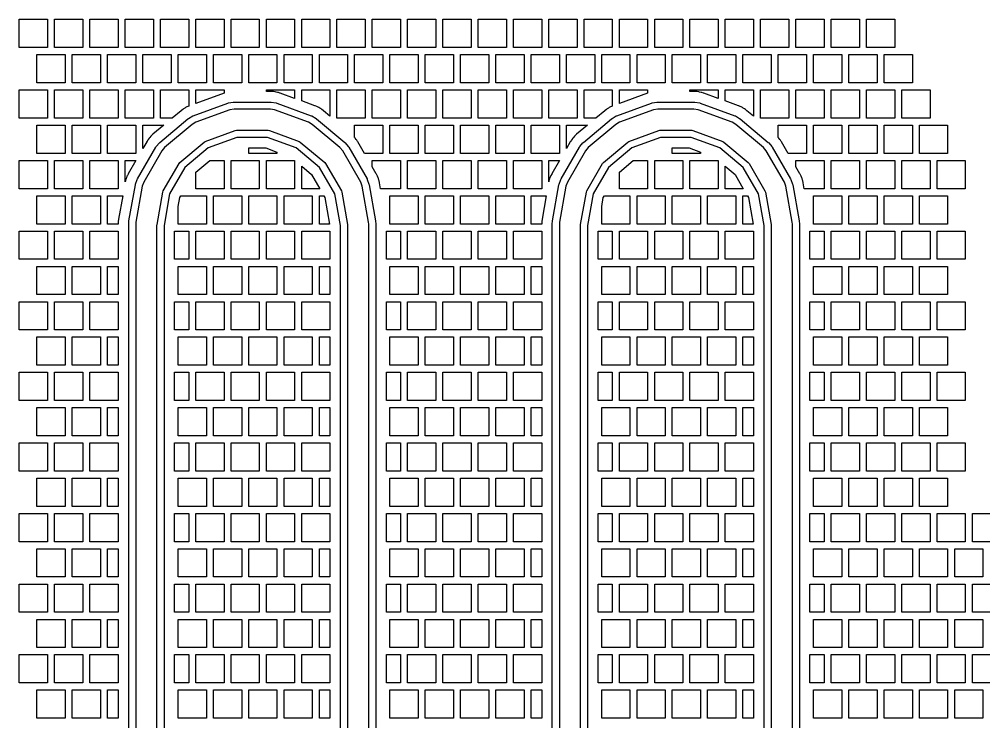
# Model space of a CAD drawing. Header units: metres. Extents: x -10 to 2022, y -10 to 2010.
# Drawn here: x -10 to 673, y 1512 to 2010 of the extents above; entities that cross this region are included whole.
import ezdxf

# ---------------------------------------------------------------- set-up
doc = ezdxf.new("R2010")
doc.units = ezdxf.units.M

msp = doc.modelspace()

# ---------------------------------------------------------------- linework, layer by layer
for points in [[(-10, 1990), (-10, 2010), (10, 2010), (10, 1990), (-10, 1990), (-10, 1990)], [(15, 1990), (15, 2010), (35, 2010), (35, 1990), (15, 1990), (15, 1990)], [(40, 1990), (40, 2010), (60, 2010), (60, 1990), (40, 1990), (40, 1990)], [(65, 1990), (65, 2010), (85, 2010), (85, 1990), (65, 1990), (65, 1990)], [(90, 1990), (90, 2010), (110, 2010), (110, 1990), (90, 1990), (90, 1990)], [(115, 1990), (115, 2010), (135, 2010), (135, 1990), (115, 1990), (115, 1990)], [(140, 1990), (140, 2010), (160, 2010), (160, 1990), (140, 1990), (140, 1990)], [(165, 1990), (165, 2010), (185, 2010), (185, 1990), (165, 1990), (165, 1990)], [(190, 1990), (190, 2010), (210, 2010), (210, 1990), (190, 1990), (190, 1990)], [(215, 1990), (215, 2010), (235, 2010), (235, 1990), (215, 1990), (215, 1990)], [(240, 1990), (240, 2010), (260, 2010), (260, 1990), (240, 1990), (240, 1990)], [(265, 1990), (265, 2010), (285, 2010), (285, 1990), (265, 1990), (265, 1990)], [(290, 1990), (290, 2010), (310, 2010), (310, 1990), (290, 1990), (290, 1990)], [(315, 1990), (315, 2010), (335, 2010), (335, 1990), (315, 1990), (315, 1990)], [(340, 1990), (340, 2010), (360, 2010), (360, 1990), (340, 1990), (340, 1990)], [(365, 1990), (365, 2010), (385, 2010), (385, 1990), (365, 1990), (365, 1990)], [(390, 1990), (390, 2010), (410, 2010), (410, 1990), (390, 1990), (390, 1990)], [(415, 1990), (415, 2010), (435, 2010), (435, 1990), (415, 1990), (415, 1990)], [(440, 1990), (440, 2010), (460, 2010), (460, 1990), (440, 1990), (440, 1990)], [(465, 1990), (465, 2010), (485, 2010), (485, 1990), (465, 1990), (465, 1990)], [(490, 1990), (490, 2010), (510, 2010), (510, 1990), (490, 1990), (490, 1990)], [(515, 1990), (515, 2010), (535, 2010), (535, 1990), (515, 1990), (515, 1990)], [(540, 1990), (540, 2010), (560, 2010), (560, 1990), (540, 1990), (540, 1990)], [(565, 1990), (565, 2010), (585, 2010), (585, 1990), (565, 1990), (565, 1990)], [(590, 1990), (590, 2010), (610, 2010), (610, 1990), (590, 1990), (590, 1990)], [(2.5, 1965), (2.5, 1985), (22.5, 1985), (22.5, 1965), (2.5, 1965), (2.5, 1965)], [(27.5, 1965), (27.5, 1985), (47.5, 1985), (47.5, 1965), (27.5, 1965), (27.5, 1965)], [(52.5, 1965), (52.5, 1985), (72.5, 1985), (72.5, 1965), (52.5, 1965), (52.5, 1965)], [(77.5, 1965), (77.5, 1985), (97.5, 1985), (97.5, 1965), (77.5, 1965), (77.5, 1965)], [(102.5, 1965), (102.5, 1985), (122.5, 1985), (122.5, 1965), (102.5, 1965), (102.5, 1965)], [(127.5, 1965), (127.5, 1985), (147.5, 1985), (147.5, 1965), (127.5, 1965), (127.5, 1965)], [(152.5, 1965), (152.5, 1985), (172.5, 1985), (172.5, 1965), (152.5, 1965), (152.5, 1965)], [(177.5, 1965), (177.5, 1985), (197.5, 1985), (197.5, 1965), (177.5, 1965), (177.5, 1965)], [(202.5, 1965), (202.5, 1985), (222.5, 1985), (222.5, 1965), (202.5, 1965), (202.5, 1965)], [(227.5, 1965), (227.5, 1985), (247.5, 1985), (247.5, 1965), (227.5, 1965), (227.5, 1965)], [(252.5, 1965), (252.5, 1985), (272.5, 1985), (272.5, 1965), (252.5, 1965), (252.5, 1965)], [(277.5, 1965), (277.5, 1985), (297.5, 1985), (297.5, 1965), (277.5, 1965), (277.5, 1965)], [(302.5, 1965), (302.5, 1985), (322.5, 1985), (322.5, 1965), (302.5, 1965), (302.5, 1965)], [(327.5, 1965), (327.5, 1985), (347.5, 1985), (347.5, 1965), (327.5, 1965), (327.5, 1965)], [(352.5, 1965), (352.5, 1985), (372.5, 1985), (372.5, 1965), (352.5, 1965), (352.5, 1965)], [(377.5, 1965), (377.5, 1985), (397.5, 1985), (397.5, 1965), (377.5, 1965), (377.5, 1965)], [(402.5, 1965), (402.5, 1985), (422.5, 1985), (422.5, 1965), (402.5, 1965), (402.5, 1965)], [(427.5, 1965), (427.5, 1985), (447.5, 1985), (447.5, 1965), (427.5, 1965), (427.5, 1965)], [(452.5, 1965), (452.5, 1985), (472.5, 1985), (472.5, 1965), (452.5, 1965), (452.5, 1965)], [(477.5, 1965), (477.5, 1985), (497.5, 1985), (497.5, 1965), (477.5, 1965), (477.5, 1965)], [(502.5, 1965), (502.5, 1985), (522.5, 1985), (522.5, 1965), (502.5, 1965), (502.5, 1965)], [(527.5, 1965), (527.5, 1985), (547.5, 1985), (547.5, 1965), (527.5, 1965), (527.5, 1965)], [(552.5, 1965), (552.5, 1985), (572.5, 1985), (572.5, 1965), (552.5, 1965), (552.5, 1965)], [(577.5, 1965), (577.5, 1985), (597.5, 1985), (597.5, 1965), (577.5, 1965), (577.5, 1965)], [(602.5, 1965), (602.5, 1985), (622.5, 1985), (622.5, 1965), (602.5, 1965), (602.5, 1965)], [(-10, 1940), (-10, 1960), (10, 1960), (10, 1940), (-10, 1940), (-10, 1940)], [(15, 1940), (15, 1960), (35, 1960), (35, 1940), (15, 1940), (15, 1940)], [(40, 1940), (40, 1960), (60, 1960), (60, 1940), (40, 1940), (40, 1940)], [(65, 1940), (65, 1960), (85, 1960), (85, 1940), (65, 1940), (65, 1940)], [(90, 1940), (90, 1960), (110, 1960), (110, 1948.48), (109.35, 1948.21), (108.75, 1947.93), (107.79, 1947.43), (107.22, 1947.1), (106.3, 1946.52), (105.76, 1946.14), (104.9, 1945.48), (104.64, 1945.27), (98.36, 1940), (90, 1940), (90, 1940)], [(115, 1950.33), (115, 1960), (135, 1960), (135, 1957.6), (115, 1950.33), (115, 1950.33)], [(165, 1958.86), (165, 1960), (185, 1960), (185, 1953.97), (174.86, 1957.65), (174.55, 1957.76), (173.51, 1958.09), (172.88, 1958.26), (171.82, 1958.49), (171.17, 1958.61), (170.09, 1958.75), (169.44, 1958.81), (168.35, 1958.85), (168.02, 1958.86), (165, 1958.86), (165, 1958.86)], [(190, 1952.15), (190, 1960), (210, 1960), (210, 1941.38), (205.36, 1945.27), (205.1, 1945.48), (204.24, 1946.14), (203.7, 1946.52), (202.78, 1947.1), (202.21, 1947.43), (201.25, 1947.93), (200.65, 1948.21), (199.65, 1948.63), (199.34, 1948.75), (190, 1952.15), (190, 1952.15)], [(215, 1940), (215, 1960), (235, 1960), (235, 1940), (215, 1940), (215, 1940)], [(240, 1940), (240, 1960), (260, 1960), (260, 1940), (240, 1940), (240, 1940)], [(265, 1940), (265, 1960), (285, 1960), (285, 1940), (265, 1940), (265, 1940)], [(290, 1940), (290, 1960), (310, 1960), (310, 1940), (290, 1940), (290, 1940)], [(315, 1940), (315, 1960), (335, 1960), (335, 1940), (315, 1940), (315, 1940)], [(340, 1940), (340, 1960), (360, 1960), (360, 1940), (340, 1940), (340, 1940)], [(365, 1940), (365, 1960), (385, 1960), (385, 1940), (365, 1940), (365, 1940)], [(390, 1940), (390, 1960), (410, 1960), (410, 1948.48), (409.35, 1948.21), (408.75, 1947.93), (407.79, 1947.43), (407.22, 1947.1), (406.3, 1946.52), (405.76, 1946.14), (404.9, 1945.48), (404.64, 1945.27), (398.36, 1940), (390, 1940), (390, 1940)], [(415, 1950.33), (415, 1960), (435, 1960), (435, 1957.6), (415, 1950.33), (415, 1950.33)], [(465, 1958.86), (465, 1960), (485, 1960), (485, 1953.97), (474.86, 1957.65), (474.55, 1957.76), (473.51, 1958.09), (472.88, 1958.26), (471.82, 1958.49), (471.17, 1958.61), (470.09, 1958.75), (469.44, 1958.81), (468.35, 1958.85), (468.02, 1958.86), (465, 1958.86), (465, 1958.86)], [(490, 1952.15), (490, 1960), (510, 1960), (510, 1941.38), (505.36, 1945.27), (505.1, 1945.48), (504.24, 1946.14), (503.7, 1946.52), (502.78, 1947.1), (502.21, 1947.43), (501.25, 1947.93), (500.65, 1948.21), (499.65, 1948.63), (499.34, 1948.75), (490, 1952.15), (490, 1952.15)], [(515, 1940), (515, 1960), (535, 1960), (535, 1940), (515, 1940), (515, 1940)], [(540, 1940), (540, 1960), (560, 1960), (560, 1940), (540, 1940), (540, 1940)], [(565, 1940), (565, 1960), (585, 1960), (585, 1940), (565, 1940), (565, 1940)], [(590, 1940), (590, 1960), (610, 1960), (610, 1940), (590, 1940), (590, 1940)], [(615, 1940), (615, 1960), (635, 1960), (635, 1940), (615, 1940), (615, 1940)], [(67.5, 530), (67.5, 1865), (67.51, 1865.22), (67.66, 1866.95), (67.69, 1867.17), (72.21, 1892.82), (72.33, 1893.24), (73.51, 1896.51), (73.7, 1896.9), (86.72, 1919.46), (86.97, 1919.82), (89.2, 1922.48), (89.51, 1922.78), (109.47, 1939.53), (109.82, 1939.78), (112.83, 1941.51), (113.22, 1941.7), (137.7, 1950.61), (138.12, 1950.72), (141.54, 1951.32), (141.98, 1951.36), (168.02, 1951.36), (168.46, 1951.32), (171.88, 1950.72), (172.3, 1950.61), (196.78, 1941.7), (197.17, 1941.51), (200.18, 1939.78), (200.53, 1939.53), (220.49, 1922.78), (220.8, 1922.48), (223.03, 1919.82), (223.28, 1919.46), (236.3, 1896.9), (236.49, 1896.51), (237.67, 1893.24), (237.79, 1892.82), (242.31, 1867.17), (242.34, 1866.95), (242.49, 1865.22), (242.5, 1865), (242.5, 606.09)], [(367.5, 606.09), (367.5, 1865), (367.51, 1865.22), (367.66, 1866.95), (367.69, 1867.17), (372.21, 1892.82), (372.33, 1893.24), (373.51, 1896.51), (373.7, 1896.9), (386.72, 1919.46), (386.97, 1919.82), (389.2, 1922.48), (389.51, 1922.78), (409.47, 1939.53), (409.82, 1939.78), (412.83, 1941.51), (413.22, 1941.7), (437.7, 1950.61), (438.12, 1950.72), (441.54, 1951.32), (441.98, 1951.36), (468.02, 1951.36), (468.46, 1951.32), (471.88, 1950.72), (472.3, 1950.61), (496.78, 1941.7), (497.17, 1941.51), (500.18, 1939.78), (500.53, 1939.53), (520.49, 1922.78), (520.8, 1922.48), (523.03, 1919.82), (523.28, 1919.46), (536.3, 1896.9), (536.49, 1896.51), (537.67, 1893.24), (537.79, 1892.82), (542.31, 1867.17), (542.34, 1866.95), (542.49, 1865.22), (542.5, 1865), (542.5, 606.09)], [(237.5, 605.87), (237.5, 1864.89), (237.37, 1866.41), (232.9, 1891.74), (231.86, 1894.59), (219.06, 1916.77), (217.11, 1919.09), (197.49, 1935.56), (194.86, 1937.07), (170.79, 1945.83), (167.8, 1946.36), (142.2, 1946.36), (139.21, 1945.83), (115.14, 1937.07), (112.51, 1935.56), (92.89, 1919.09), (90.94, 1916.77), (78.14, 1894.59), (77.1, 1891.74), (72.63, 1866.41), (72.5, 1864.89), (72.5, 530.02)], [(537.5, 605.87), (537.5, 1864.89), (537.37, 1866.41), (532.9, 1891.74), (531.86, 1894.59), (519.06, 1916.77), (517.11, 1919.09), (497.49, 1935.56), (494.86, 1937.07), (470.79, 1945.83), (467.8, 1946.36), (442.2, 1946.36), (439.21, 1945.83), (415.14, 1937.07), (412.51, 1935.56), (392.89, 1919.09), (390.94, 1916.77), (378.14, 1894.59), (377.1, 1891.74), (372.63, 1866.41), (372.5, 1864.89), (372.5, 605.87)], [(2.5, 1915), (2.5, 1935), (22.5, 1935), (22.5, 1915), (2.5, 1915), (2.5, 1915)], [(27.5, 1915), (27.5, 1935), (47.5, 1935), (47.5, 1915), (27.5, 1915), (27.5, 1915)], [(52.5, 1915), (52.5, 1935), (72.5, 1935), (72.5, 1915), (52.5, 1915), (52.5, 1915)], [(77.5, 1918.49), (77.5, 1935), (92.4, 1935), (84.69, 1928.53), (84.44, 1928.31), (83.64, 1927.58), (83.18, 1927.11), (82.44, 1926.31), (82.02, 1925.81), (81.36, 1924.94), (80.98, 1924.41), (80.4, 1923.49), (80.23, 1923.21), (77.5, 1918.49), (77.5, 1918.49)], [(227.5, 1926.37), (227.5, 1935), (247.5, 1935), (247.5, 1915), (234.51, 1915), (229.77, 1923.21), (229.6, 1923.49), (229.02, 1924.41), (228.64, 1924.94), (227.98, 1925.81), (227.56, 1926.31), (227.5, 1926.37), (227.5, 1926.37)], [(252.5, 1915), (252.5, 1935), (272.5, 1935), (272.5, 1915), (252.5, 1915), (252.5, 1915)], [(277.5, 1915), (277.5, 1935), (297.5, 1935), (297.5, 1915), (277.5, 1915), (277.5, 1915)], [(302.5, 1915), (302.5, 1935), (322.5, 1935), (322.5, 1915), (302.5, 1915), (302.5, 1915)], [(327.5, 1915), (327.5, 1935), (347.5, 1935), (347.5, 1915), (327.5, 1915), (327.5, 1915)], [(352.5, 1915), (352.5, 1935), (372.5, 1935), (372.5, 1915), (352.5, 1915), (352.5, 1915)], [(377.5, 1918.49), (377.5, 1935), (392.4, 1935), (384.69, 1928.53), (384.44, 1928.31), (383.64, 1927.58), (383.18, 1927.11), (382.44, 1926.31), (382.02, 1925.81), (381.36, 1924.94), (380.98, 1924.41), (380.4, 1923.49), (380.23, 1923.21), (377.5, 1918.49), (377.5, 1918.49)], [(527.5, 1926.37), (527.5, 1935), (547.5, 1935), (547.5, 1915), (534.51, 1915), (529.77, 1923.21), (529.6, 1923.49), (529.02, 1924.41), (528.64, 1924.94), (527.98, 1925.81), (527.56, 1926.31), (527.5, 1926.37), (527.5, 1926.37)], [(552.5, 1915), (552.5, 1935), (572.5, 1935), (572.5, 1915), (552.5, 1915), (552.5, 1915)], [(577.5, 1915), (577.5, 1935), (597.5, 1935), (597.5, 1915), (577.5, 1915), (577.5, 1915)], [(602.5, 1915), (602.5, 1935), (622.5, 1935), (622.5, 1915), (602.5, 1915), (602.5, 1915)], [(627.5, 1915), (627.5, 1935), (647.5, 1935), (647.5, 1915), (627.5, 1915), (627.5, 1915)], [(87.5, 530.14), (87.5, 1864.13), (87.54, 1864.56), (91.6, 1887.61), (91.9, 1888.43), (103.16, 1907.93), (103.72, 1908.6), (120.97, 1923.07), (121.72, 1923.51), (142.88, 1931.21), (143.74, 1931.36), (166.26, 1931.36), (167.12, 1931.21), (188.28, 1923.51), (189.03, 1923.07), (206.28, 1908.6), (206.84, 1907.93), (218.1, 1888.43), (218.4, 1887.61), (222.46, 1864.56), (222.5, 1864.13), (222.5, 605.11)], [(217.5, 605), (217.5, 1863.91), (213.55, 1886.31), (202.73, 1905.05), (186.15, 1918.96), (165.82, 1926.36), (144.18, 1926.36), (123.85, 1918.96), (107.27, 1905.05), (96.45, 1886.31), (92.5, 1863.91), (92.5, 530.17)], [(387.5, 605.11), (387.5, 1864.13), (387.54, 1864.56), (391.6, 1887.61), (391.9, 1888.43), (403.16, 1907.93), (403.72, 1908.6), (420.97, 1923.07), (421.72, 1923.51), (442.88, 1931.21), (443.74, 1931.36), (466.26, 1931.36), (467.12, 1931.21), (488.28, 1923.51), (489.03, 1923.07), (506.28, 1908.6), (506.84, 1907.93), (518.1, 1888.43), (518.4, 1887.61), (522.46, 1864.56), (522.5, 1864.13), (522.5, 605.11)], [(517.5, 605), (517.5, 1863.91), (513.55, 1886.31), (502.73, 1905.05), (486.15, 1918.96), (465.82, 1926.36), (444.18, 1926.36), (423.85, 1918.96), (407.27, 1905.05), (396.45, 1886.31), (392.5, 1863.91), (392.5, 605)], [(152.5, 1915), (152.5, 1918.86), (164.5, 1918.86), (172.5, 1915.95), (172.5, 1915), (152.5, 1915), (152.5, 1915)], [(452.5, 1915), (452.5, 1918.86), (464.5, 1918.86), (472.5, 1915.95), (472.5, 1915), (452.5, 1915), (452.5, 1915)], [(-10, 1890), (-10, 1910), (10, 1910), (10, 1890), (-10, 1890), (-10, 1890)], [(15, 1890), (15, 1910), (35, 1910), (35, 1890), (15, 1890), (15, 1890)], [(40, 1890), (40, 1910), (60, 1910), (60, 1890), (40, 1890), (40, 1890)], [(65, 1894.94), (65, 1910), (72.6, 1910), (67.2, 1900.65), (67.05, 1900.36), (66.54, 1899.4), (66.27, 1898.8), (65.85, 1897.8), (65.62, 1897.18), (65.3, 1896.14), (65.13, 1895.51), (65, 1894.94), (65, 1894.94)], [(115, 1890), (115, 1901.75), (124.84, 1910), (135, 1910), (135, 1890), (115, 1890), (115, 1890)], [(140, 1890), (140, 1910), (160, 1910), (160, 1890), (140, 1890), (140, 1890)], [(165, 1890), (165, 1910), (185, 1910), (185, 1890), (165, 1890), (165, 1890)], [(190, 1890), (190, 1905.94), (196.9, 1900.15), (202.76, 1890), (190, 1890), (190, 1890)], [(240, 1905.5), (240, 1910), (260, 1910), (260, 1890), (245.9, 1890), (245.17, 1894.12), (245.11, 1894.45), (244.87, 1895.51), (244.7, 1896.14), (244.38, 1897.18), (244.15, 1897.8), (243.73, 1898.8), (243.46, 1899.4), (242.95, 1900.36), (242.8, 1900.65), (240, 1905.5), (240, 1905.5)], [(265, 1890), (265, 1910), (285, 1910), (285, 1890), (265, 1890), (265, 1890)], [(290, 1890), (290, 1910), (310, 1910), (310, 1890), (290, 1890), (290, 1890)], [(315, 1890), (315, 1910), (335, 1910), (335, 1890), (315, 1890), (315, 1890)], [(340, 1890), (340, 1910), (360, 1910), (360, 1890), (340, 1890), (340, 1890)], [(365, 1894.94), (365, 1910), (372.6, 1910), (367.2, 1900.65), (367.05, 1900.36), (366.54, 1899.4), (366.27, 1898.8), (365.85, 1897.8), (365.62, 1897.18), (365.3, 1896.14), (365.13, 1895.51), (365, 1894.94), (365, 1894.94)], [(415, 1890), (415, 1901.75), (424.84, 1910), (435, 1910), (435, 1890), (415, 1890), (415, 1890)], [(440, 1890), (440, 1910), (460, 1910), (460, 1890), (440, 1890), (440, 1890)], [(465, 1890), (465, 1910), (485, 1910), (485, 1890), (465, 1890), (465, 1890)], [(490, 1890), (490, 1905.94), (496.9, 1900.15), (502.76, 1890), (490, 1890), (490, 1890)], [(540, 1905.5), (540, 1910), (560, 1910), (560, 1890), (545.9, 1890), (545.17, 1894.12), (545.11, 1894.45), (544.87, 1895.51), (544.7, 1896.14), (544.38, 1897.18), (544.15, 1897.8), (543.73, 1898.8), (543.46, 1899.4), (542.95, 1900.36), (542.8, 1900.65), (540, 1905.5), (540, 1905.5)], [(565, 1890), (565, 1910), (585, 1910), (585, 1890), (565, 1890), (565, 1890)], [(590, 1890), (590, 1910), (610, 1910), (610, 1890), (590, 1890), (590, 1890)], [(615, 1890), (615, 1910), (635, 1910), (635, 1890), (615, 1890), (615, 1890)], [(640, 1890), (640, 1910), (660, 1910), (660, 1890), (640, 1890), (640, 1890)], [(2.5, 1865), (2.5, 1885), (22.5, 1885), (22.5, 1865), (2.5, 1865), (2.5, 1865)], [(27.5, 1865), (27.5, 1885), (47.5, 1885), (47.5, 1865), (27.5, 1865), (27.5, 1865)], [(52.5, 1865), (52.5, 1885), (63.22, 1885), (60.3, 1868.47), (60.25, 1868.15), (60.11, 1867.07), (60.05, 1866.42), (60.01, 1865.33), (60, 1865), (52.5, 1865), (52.5, 1865)], [(102.5, 1865), (102.5, 1877.43), (103.61, 1883.71), (104.35, 1885), (122.5, 1885), (122.5, 1865), (102.5, 1865), (102.5, 1865)], [(127.5, 1865), (127.5, 1885), (147.5, 1885), (147.5, 1865), (127.5, 1865), (127.5, 1865)], [(152.5, 1865), (152.5, 1885), (172.5, 1885), (172.5, 1865), (152.5, 1865), (152.5, 1865)], [(177.5, 1865), (177.5, 1885), (197.5, 1885), (197.5, 1865), (177.5, 1865), (177.5, 1865)], [(202.5, 1865), (202.5, 1885), (205.65, 1885), (206.39, 1883.71), (209.69, 1865), (202.5, 1865), (202.5, 1865)], [(252.5, 1865), (252.5, 1885), (272.5, 1885), (272.5, 1865), (252.5, 1865), (252.5, 1865)], [(277.5, 1865), (277.5, 1885), (297.5, 1885), (297.5, 1865), (277.5, 1865), (277.5, 1865)], [(302.5, 1865), (302.5, 1885), (322.5, 1885), (322.5, 1865), (302.5, 1865), (302.5, 1865)], [(327.5, 1865), (327.5, 1885), (347.5, 1885), (347.5, 1865), (327.5, 1865), (327.5, 1865)], [(352.5, 1865), (352.5, 1885), (363.22, 1885), (360.3, 1868.47), (360.25, 1868.15), (360.11, 1867.07), (360.05, 1866.42), (360.01, 1865.33), (360, 1865), (352.5, 1865), (352.5, 1865)], [(402.5, 1865), (402.5, 1877.43), (403.61, 1883.71), (404.35, 1885), (422.5, 1885), (422.5, 1865), (402.5, 1865), (402.5, 1865)], [(427.5, 1865), (427.5, 1885), (447.5, 1885), (447.5, 1865), (427.5, 1865), (427.5, 1865)], [(452.5, 1865), (452.5, 1885), (472.5, 1885), (472.5, 1865), (452.5, 1865), (452.5, 1865)], [(477.5, 1865), (477.5, 1885), (497.5, 1885), (497.5, 1865), (477.5, 1865), (477.5, 1865)], [(502.5, 1865), (502.5, 1885), (505.65, 1885), (506.39, 1883.71), (509.69, 1865), (502.5, 1865), (502.5, 1865)], [(552.5, 1865), (552.5, 1885), (572.5, 1885), (572.5, 1865), (552.5, 1865), (552.5, 1865)], [(577.5, 1865), (577.5, 1885), (597.5, 1885), (597.5, 1865), (577.5, 1865), (577.5, 1865)], [(602.5, 1865), (602.5, 1885), (622.5, 1885), (622.5, 1865), (602.5, 1865), (602.5, 1865)], [(627.5, 1865), (627.5, 1885), (647.5, 1885), (647.5, 1865), (627.5, 1865), (627.5, 1865)], [(-10, 1840), (-10, 1860), (10, 1860), (10, 1840), (-10, 1840), (-10, 1840)], [(15, 1840), (15, 1860), (35, 1860), (35, 1840), (15, 1840), (15, 1840)], [(40, 1840), (40, 1860), (60, 1860), (60, 1840), (40, 1840), (40, 1840)], [(100, 1860), (110, 1860), (110, 1840), (100, 1840), (100, 1860), (100, 1860)], [(115, 1840), (115, 1860), (135, 1860), (135, 1840), (115, 1840), (115, 1840)], [(140, 1840), (140, 1860), (160, 1860), (160, 1840), (140, 1840), (140, 1840)], [(165, 1840), (165, 1860), (185, 1860), (185, 1840), (165, 1840), (165, 1840)], [(190, 1840), (190, 1860), (210, 1860), (210, 1840), (190, 1840), (190, 1840)], [(250, 1860), (260, 1860), (260, 1840), (250, 1840), (250, 1860), (250, 1860)], [(265, 1840), (265, 1860), (285, 1860), (285, 1840), (265, 1840), (265, 1840)], [(290, 1840), (290, 1860), (310, 1860), (310, 1840), (290, 1840), (290, 1840)], [(315, 1840), (315, 1860), (335, 1860), (335, 1840), (315, 1840), (315, 1840)], [(340, 1840), (340, 1860), (360, 1860), (360, 1840), (340, 1840), (340, 1840)], [(400, 1860), (410, 1860), (410, 1840), (400, 1840), (400, 1860), (400, 1860)], [(415, 1840), (415, 1860), (435, 1860), (435, 1840), (415, 1840), (415, 1840)], [(440, 1840), (440, 1860), (460, 1860), (460, 1840), (440, 1840), (440, 1840)], [(465, 1840), (465, 1860), (485, 1860), (485, 1840), (465, 1840), (465, 1840)], [(490, 1840), (490, 1860), (510, 1860), (510, 1840), (490, 1840), (490, 1840)], [(550, 1860), (560, 1860), (560, 1840), (550, 1840), (550, 1860), (550, 1860)], [(565, 1840), (565, 1860), (585, 1860), (585, 1840), (565, 1840), (565, 1840)], [(590, 1840), (590, 1860), (610, 1860), (610, 1840), (590, 1840), (590, 1840)], [(615, 1840), (615, 1860), (635, 1860), (635, 1840), (615, 1840), (615, 1840)], [(640, 1840), (640, 1860), (660, 1860), (660, 1840), (640, 1840), (640, 1840)], [(2.5, 1815), (2.5, 1835), (22.5, 1835), (22.5, 1815), (2.5, 1815), (2.5, 1815)], [(27.5, 1815), (27.5, 1835), (47.5, 1835), (47.5, 1815), (27.5, 1815), (27.5, 1815)], [(52.5, 1815), (52.5, 1835), (60, 1835), (60, 1815), (52.5, 1815), (52.5, 1815)], [(102.5, 1815), (102.5, 1835), (122.5, 1835), (122.5, 1815), (102.5, 1815), (102.5, 1815)], [(127.5, 1815), (127.5, 1835), (147.5, 1835), (147.5, 1815), (127.5, 1815), (127.5, 1815)], [(152.5, 1815), (152.5, 1835), (172.5, 1835), (172.5, 1815), (152.5, 1815), (152.5, 1815)], [(177.5, 1815), (177.5, 1835), (197.5, 1835), (197.5, 1815), (177.5, 1815), (177.5, 1815)], [(202.5, 1815), (202.5, 1835), (210, 1835), (210, 1815), (202.5, 1815), (202.5, 1815)], [(252.5, 1815), (252.5, 1835), (272.5, 1835), (272.5, 1815), (252.5, 1815), (252.5, 1815)], [(277.5, 1815), (277.5, 1835), (297.5, 1835), (297.5, 1815), (277.5, 1815), (277.5, 1815)], [(302.5, 1815), (302.5, 1835), (322.5, 1835), (322.5, 1815), (302.5, 1815), (302.5, 1815)], [(327.5, 1815), (327.5, 1835), (347.5, 1835), (347.5, 1815), (327.5, 1815), (327.5, 1815)], [(352.5, 1815), (352.5, 1835), (360, 1835), (360, 1815), (352.5, 1815), (352.5, 1815)], [(402.5, 1815), (402.5, 1835), (422.5, 1835), (422.5, 1815), (402.5, 1815), (402.5, 1815)], [(427.5, 1815), (427.5, 1835), (447.5, 1835), (447.5, 1815), (427.5, 1815), (427.5, 1815)], [(452.5, 1815), (452.5, 1835), (472.5, 1835), (472.5, 1815), (452.5, 1815), (452.5, 1815)], [(477.5, 1815), (477.5, 1835), (497.5, 1835), (497.5, 1815), (477.5, 1815), (477.5, 1815)], [(502.5, 1815), (502.5, 1835), (510, 1835), (510, 1815), (502.5, 1815), (502.5, 1815)], [(552.5, 1815), (552.5, 1835), (572.5, 1835), (572.5, 1815), (552.5, 1815), (552.5, 1815)], [(577.5, 1815), (577.5, 1835), (597.5, 1835), (597.5, 1815), (577.5, 1815), (577.5, 1815)], [(602.5, 1815), (602.5, 1835), (622.5, 1835), (622.5, 1815), (602.5, 1815), (602.5, 1815)], [(627.5, 1815), (627.5, 1835), (647.5, 1835), (647.5, 1815), (627.5, 1815), (627.5, 1815)], [(-10, 1790), (-10, 1810), (10, 1810), (10, 1790), (-10, 1790), (-10, 1790)], [(15, 1790), (15, 1810), (35, 1810), (35, 1790), (15, 1790), (15, 1790)], [(40, 1790), (40, 1810), (60, 1810), (60, 1790), (40, 1790), (40, 1790)], [(100, 1810), (110, 1810), (110, 1790), (100, 1790), (100, 1810), (100, 1810)], [(115, 1790), (115, 1810), (135, 1810), (135, 1790), (115, 1790), (115, 1790)], [(140, 1790), (140, 1810), (160, 1810), (160, 1790), (140, 1790), (140, 1790)], [(165, 1790), (165, 1810), (185, 1810), (185, 1790), (165, 1790), (165, 1790)], [(190, 1790), (190, 1810), (210, 1810), (210, 1790), (190, 1790), (190, 1790)], [(250, 1810), (260, 1810), (260, 1790), (250, 1790), (250, 1810), (250, 1810)], [(265, 1790), (265, 1810), (285, 1810), (285, 1790), (265, 1790), (265, 1790)], [(290, 1790), (290, 1810), (310, 1810), (310, 1790), (290, 1790), (290, 1790)], [(315, 1790), (315, 1810), (335, 1810), (335, 1790), (315, 1790), (315, 1790)], [(340, 1790), (340, 1810), (360, 1810), (360, 1790), (340, 1790), (340, 1790)], [(400, 1810), (410, 1810), (410, 1790), (400, 1790), (400, 1810), (400, 1810)], [(415, 1790), (415, 1810), (435, 1810), (435, 1790), (415, 1790), (415, 1790)], [(440, 1790), (440, 1810), (460, 1810), (460, 1790), (440, 1790), (440, 1790)], [(465, 1790), (465, 1810), (485, 1810), (485, 1790), (465, 1790), (465, 1790)], [(490, 1790), (490, 1810), (510, 1810), (510, 1790), (490, 1790), (490, 1790)], [(550, 1810), (560, 1810), (560, 1790), (550, 1790), (550, 1810), (550, 1810)], [(565, 1790), (565, 1810), (585, 1810), (585, 1790), (565, 1790), (565, 1790)], [(590, 1790), (590, 1810), (610, 1810), (610, 1790), (590, 1790), (590, 1790)], [(615, 1790), (615, 1810), (635, 1810), (635, 1790), (615, 1790), (615, 1790)], [(640, 1790), (640, 1810), (660, 1810), (660, 1790), (640, 1790), (640, 1790)], [(2.5, 1765), (2.5, 1785), (22.5, 1785), (22.5, 1765), (2.5, 1765), (2.5, 1765)], [(27.5, 1765), (27.5, 1785), (47.5, 1785), (47.5, 1765), (27.5, 1765), (27.5, 1765)], [(52.5, 1765), (52.5, 1785), (60, 1785), (60, 1765), (52.5, 1765), (52.5, 1765)], [(102.5, 1765), (102.5, 1785), (122.5, 1785), (122.5, 1765), (102.5, 1765), (102.5, 1765)], [(127.5, 1765), (127.5, 1785), (147.5, 1785), (147.5, 1765), (127.5, 1765), (127.5, 1765)], [(152.5, 1765), (152.5, 1785), (172.5, 1785), (172.5, 1765), (152.5, 1765), (152.5, 1765)], [(177.5, 1765), (177.5, 1785), (197.5, 1785), (197.5, 1765), (177.5, 1765), (177.5, 1765)], [(202.5, 1765), (202.5, 1785), (210, 1785), (210, 1765), (202.5, 1765), (202.5, 1765)], [(252.5, 1765), (252.5, 1785), (272.5, 1785), (272.5, 1765), (252.5, 1765), (252.5, 1765)], [(277.5, 1765), (277.5, 1785), (297.5, 1785), (297.5, 1765), (277.5, 1765), (277.5, 1765)], [(302.5, 1765), (302.5, 1785), (322.5, 1785), (322.5, 1765), (302.5, 1765), (302.5, 1765)], [(327.5, 1765), (327.5, 1785), (347.5, 1785), (347.5, 1765), (327.5, 1765), (327.5, 1765)], [(352.5, 1765), (352.5, 1785), (360, 1785), (360, 1765), (352.5, 1765), (352.5, 1765)], [(402.5, 1765), (402.5, 1785), (422.5, 1785), (422.5, 1765), (402.5, 1765), (402.5, 1765)], [(427.5, 1765), (427.5, 1785), (447.5, 1785), (447.5, 1765), (427.5, 1765), (427.5, 1765)], [(452.5, 1765), (452.5, 1785), (472.5, 1785), (472.5, 1765), (452.5, 1765), (452.5, 1765)], [(477.5, 1765), (477.5, 1785), (497.5, 1785), (497.5, 1765), (477.5, 1765), (477.5, 1765)], [(502.5, 1765), (502.5, 1785), (510, 1785), (510, 1765), (502.5, 1765), (502.5, 1765)], [(552.5, 1765), (552.5, 1785), (572.5, 1785), (572.5, 1765), (552.5, 1765), (552.5, 1765)], [(577.5, 1765), (577.5, 1785), (597.5, 1785), (597.5, 1765), (577.5, 1765), (577.5, 1765)], [(602.5, 1765), (602.5, 1785), (622.5, 1785), (622.5, 1765), (602.5, 1765), (602.5, 1765)], [(627.5, 1765), (627.5, 1785), (647.5, 1785), (647.5, 1765), (627.5, 1765), (627.5, 1765)], [(-10, 1740), (-10, 1760), (10, 1760), (10, 1740), (-10, 1740), (-10, 1740)], [(15, 1740), (15, 1760), (35, 1760), (35, 1740), (15, 1740), (15, 1740)], [(40, 1740), (40, 1760), (60, 1760), (60, 1740), (40, 1740), (40, 1740)], [(100, 1760), (110, 1760), (110, 1740), (100, 1740), (100, 1760), (100, 1760)], [(115, 1740), (115, 1760), (135, 1760), (135, 1740), (115, 1740), (115, 1740)], [(140, 1740), (140, 1760), (160, 1760), (160, 1740), (140, 1740), (140, 1740)], [(165, 1740), (165, 1760), (185, 1760), (185, 1740), (165, 1740), (165, 1740)], [(190, 1740), (190, 1760), (210, 1760), (210, 1740), (190, 1740), (190, 1740)], [(250, 1760), (260, 1760), (260, 1740), (250, 1740), (250, 1760), (250, 1760)], [(265, 1740), (265, 1760), (285, 1760), (285, 1740), (265, 1740), (265, 1740)], [(290, 1740), (290, 1760), (310, 1760), (310, 1740), (290, 1740), (290, 1740)], [(315, 1740), (315, 1760), (335, 1760), (335, 1740), (315, 1740), (315, 1740)], [(340, 1740), (340, 1760), (360, 1760), (360, 1740), (340, 1740), (340, 1740)], [(400, 1760), (410, 1760), (410, 1740), (400, 1740), (400, 1760), (400, 1760)], [(415, 1740), (415, 1760), (435, 1760), (435, 1740), (415, 1740), (415, 1740)], [(440, 1740), (440, 1760), (460, 1760), (460, 1740), (440, 1740), (440, 1740)], [(465, 1740), (465, 1760), (485, 1760), (485, 1740), (465, 1740), (465, 1740)], [(490, 1740), (490, 1760), (510, 1760), (510, 1740), (490, 1740), (490, 1740)], [(550, 1760), (560, 1760), (560, 1740), (550, 1740), (550, 1760), (550, 1760)], [(565, 1740), (565, 1760), (585, 1760), (585, 1740), (565, 1740), (565, 1740)], [(590, 1740), (590, 1760), (610, 1760), (610, 1740), (590, 1740), (590, 1740)], [(615, 1740), (615, 1760), (635, 1760), (635, 1740), (615, 1740), (615, 1740)], [(640, 1740), (640, 1760), (660, 1760), (660, 1740), (640, 1740), (640, 1740)], [(2.5, 1715), (2.5, 1735), (22.5, 1735), (22.5, 1715), (2.5, 1715), (2.5, 1715)], [(27.5, 1715), (27.5, 1735), (47.5, 1735), (47.5, 1715), (27.5, 1715), (27.5, 1715)], [(52.5, 1715), (52.5, 1735), (60, 1735), (60, 1715), (52.5, 1715), (52.5, 1715)], [(102.5, 1715), (102.5, 1735), (122.5, 1735), (122.5, 1715), (102.5, 1715), (102.5, 1715)], [(127.5, 1715), (127.5, 1735), (147.5, 1735), (147.5, 1715), (127.5, 1715), (127.5, 1715)], [(152.5, 1715), (152.5, 1735), (172.5, 1735), (172.5, 1715), (152.5, 1715), (152.5, 1715)], [(177.5, 1715), (177.5, 1735), (197.5, 1735), (197.5, 1715), (177.5, 1715), (177.5, 1715)], [(202.5, 1715), (202.5, 1735), (210, 1735), (210, 1715), (202.5, 1715), (202.5, 1715)], [(252.5, 1715), (252.5, 1735), (272.5, 1735), (272.5, 1715), (252.5, 1715), (252.5, 1715)], [(277.5, 1715), (277.5, 1735), (297.5, 1735), (297.5, 1715), (277.5, 1715), (277.5, 1715)], [(302.5, 1715), (302.5, 1735), (322.5, 1735), (322.5, 1715), (302.5, 1715), (302.5, 1715)], [(327.5, 1715), (327.5, 1735), (347.5, 1735), (347.5, 1715), (327.5, 1715), (327.5, 1715)], [(352.5, 1715), (352.5, 1735), (360, 1735), (360, 1715), (352.5, 1715), (352.5, 1715)], [(402.5, 1715), (402.5, 1735), (422.5, 1735), (422.5, 1715), (402.5, 1715), (402.5, 1715)], [(427.5, 1715), (427.5, 1735), (447.5, 1735), (447.5, 1715), (427.5, 1715), (427.5, 1715)], [(452.5, 1715), (452.5, 1735), (472.5, 1735), (472.5, 1715), (452.5, 1715), (452.5, 1715)], [(477.5, 1715), (477.5, 1735), (497.5, 1735), (497.5, 1715), (477.5, 1715), (477.5, 1715)], [(502.5, 1715), (502.5, 1735), (510, 1735), (510, 1715), (502.5, 1715), (502.5, 1715)], [(552.5, 1715), (552.5, 1735), (572.5, 1735), (572.5, 1715), (552.5, 1715), (552.5, 1715)], [(577.5, 1715), (577.5, 1735), (597.5, 1735), (597.5, 1715), (577.5, 1715), (577.5, 1715)], [(602.5, 1715), (602.5, 1735), (622.5, 1735), (622.5, 1715), (602.5, 1715), (602.5, 1715)], [(627.5, 1715), (627.5, 1735), (647.5, 1735), (647.5, 1715), (627.5, 1715), (627.5, 1715)], [(-10, 1690), (-10, 1710), (10, 1710), (10, 1690), (-10, 1690), (-10, 1690)], [(15, 1690), (15, 1710), (35, 1710), (35, 1690), (15, 1690), (15, 1690)], [(40, 1690), (40, 1710), (60, 1710), (60, 1690), (40, 1690), (40, 1690)], [(100, 1710), (110, 1710), (110, 1690), (100, 1690), (100, 1710), (100, 1710)], [(115, 1690), (115, 1710), (135, 1710), (135, 1690), (115, 1690), (115, 1690)], [(140, 1690), (140, 1710), (160, 1710), (160, 1690), (140, 1690), (140, 1690)], [(165, 1690), (165, 1710), (185, 1710), (185, 1690), (165, 1690), (165, 1690)], [(190, 1690), (190, 1710), (210, 1710), (210, 1690), (190, 1690), (190, 1690)], [(250, 1710), (260, 1710), (260, 1690), (250, 1690), (250, 1710), (250, 1710)], [(265, 1690), (265, 1710), (285, 1710), (285, 1690), (265, 1690), (265, 1690)], [(290, 1690), (290, 1710), (310, 1710), (310, 1690), (290, 1690), (290, 1690)], [(315, 1690), (315, 1710), (335, 1710), (335, 1690), (315, 1690), (315, 1690)], [(340, 1690), (340, 1710), (360, 1710), (360, 1690), (340, 1690), (340, 1690)], [(400, 1710), (410, 1710), (410, 1690), (400, 1690), (400, 1710), (400, 1710)], [(415, 1690), (415, 1710), (435, 1710), (435, 1690), (415, 1690), (415, 1690)], [(440, 1690), (440, 1710), (460, 1710), (460, 1690), (440, 1690), (440, 1690)], [(465, 1690), (465, 1710), (485, 1710), (485, 1690), (465, 1690), (465, 1690)], [(490, 1690), (490, 1710), (510, 1710), (510, 1690), (490, 1690), (490, 1690)], [(550, 1710), (560, 1710), (560, 1690), (550, 1690), (550, 1710), (550, 1710)], [(565, 1690), (565, 1710), (585, 1710), (585, 1690), (565, 1690), (565, 1690)], [(590, 1690), (590, 1710), (610, 1710), (610, 1690), (590, 1690), (590, 1690)], [(615, 1690), (615, 1710), (635, 1710), (635, 1690), (615, 1690), (615, 1690)], [(640, 1690), (640, 1710), (660, 1710), (660, 1690), (640, 1690), (640, 1690)], [(2.5, 1665), (2.5, 1685), (22.5, 1685), (22.5, 1665), (2.5, 1665), (2.5, 1665)], [(27.5, 1665), (27.5, 1685), (47.5, 1685), (47.5, 1665), (27.5, 1665), (27.5, 1665)], [(52.5, 1665), (52.5, 1685), (60, 1685), (60, 1665), (52.5, 1665), (52.5, 1665)], [(102.5, 1665), (102.5, 1685), (122.5, 1685), (122.5, 1665), (102.5, 1665), (102.5, 1665)], [(127.5, 1665), (127.5, 1685), (147.5, 1685), (147.5, 1665), (127.5, 1665), (127.5, 1665)], [(152.5, 1665), (152.5, 1685), (172.5, 1685), (172.5, 1665), (152.5, 1665), (152.5, 1665)], [(177.5, 1665), (177.5, 1685), (197.5, 1685), (197.5, 1665), (177.5, 1665), (177.5, 1665)], [(202.5, 1665), (202.5, 1685), (210, 1685), (210, 1665), (202.5, 1665), (202.5, 1665)], [(252.5, 1665), (252.5, 1685), (272.5, 1685), (272.5, 1665), (252.5, 1665), (252.5, 1665)], [(277.5, 1665), (277.5, 1685), (297.5, 1685), (297.5, 1665), (277.5, 1665), (277.5, 1665)], [(302.5, 1665), (302.5, 1685), (322.5, 1685), (322.5, 1665), (302.5, 1665), (302.5, 1665)], [(327.5, 1665), (327.5, 1685), (347.5, 1685), (347.5, 1665), (327.5, 1665), (327.5, 1665)], [(352.5, 1665), (352.5, 1685), (360, 1685), (360, 1665), (352.5, 1665), (352.5, 1665)], [(402.5, 1665), (402.5, 1685), (422.5, 1685), (422.5, 1665), (402.5, 1665), (402.5, 1665)], [(427.5, 1665), (427.5, 1685), (447.5, 1685), (447.5, 1665), (427.5, 1665), (427.5, 1665)], [(452.5, 1665), (452.5, 1685), (472.5, 1685), (472.5, 1665), (452.5, 1665), (452.5, 1665)], [(477.5, 1665), (477.5, 1685), (497.5, 1685), (497.5, 1665), (477.5, 1665), (477.5, 1665)], [(502.5, 1665), (502.5, 1685), (510, 1685), (510, 1665), (502.5, 1665), (502.5, 1665)], [(552.5, 1665), (552.5, 1685), (572.5, 1685), (572.5, 1665), (552.5, 1665), (552.5, 1665)], [(577.5, 1665), (577.5, 1685), (597.5, 1685), (597.5, 1665), (577.5, 1665), (577.5, 1665)], [(602.5, 1665), (602.5, 1685), (622.5, 1685), (622.5, 1665), (602.5, 1665), (602.5, 1665)], [(627.5, 1665), (627.5, 1685), (647.5, 1685), (647.5, 1665), (627.5, 1665), (627.5, 1665)], [(-10, 1640), (-10, 1660), (10, 1660), (10, 1640), (-10, 1640), (-10, 1640)], [(15, 1640), (15, 1660), (35, 1660), (35, 1640), (15, 1640), (15, 1640)], [(40, 1640), (40, 1660), (60, 1660), (60, 1640), (40, 1640), (40, 1640)], [(100, 1660), (110, 1660), (110, 1640), (100, 1640), (100, 1660), (100, 1660)], [(115, 1640), (115, 1660), (135, 1660), (135, 1640), (115, 1640), (115, 1640)], [(140, 1640), (140, 1660), (160, 1660), (160, 1640), (140, 1640), (140, 1640)], [(165, 1640), (165, 1660), (185, 1660), (185, 1640), (165, 1640), (165, 1640)], [(190, 1640), (190, 1660), (210, 1660), (210, 1640), (190, 1640), (190, 1640)], [(250, 1660), (260, 1660), (260, 1640), (250, 1640), (250, 1660), (250, 1660)], [(265, 1640), (265, 1660), (285, 1660), (285, 1640), (265, 1640), (265, 1640)], [(290, 1640), (290, 1660), (310, 1660), (310, 1640), (290, 1640), (290, 1640)], [(315, 1640), (315, 1660), (335, 1660), (335, 1640), (315, 1640), (315, 1640)], [(340, 1640), (340, 1660), (360, 1660), (360, 1640), (340, 1640), (340, 1640)], [(400, 1660), (410, 1660), (410, 1640), (400, 1640), (400, 1660), (400, 1660)], [(415, 1640), (415, 1660), (435, 1660), (435, 1640), (415, 1640), (415, 1640)], [(440, 1640), (440, 1660), (460, 1660), (460, 1640), (440, 1640), (440, 1640)], [(465, 1640), (465, 1660), (485, 1660), (485, 1640), (465, 1640), (465, 1640)], [(490, 1640), (490, 1660), (510, 1660), (510, 1640), (490, 1640), (490, 1640)], [(550, 1660), (560, 1660), (560, 1640), (550, 1640), (550, 1660), (550, 1660)], [(565, 1640), (565, 1660), (585, 1660), (585, 1640), (565, 1640), (565, 1640)], [(590, 1640), (590, 1660), (610, 1660), (610, 1640), (590, 1640), (590, 1640)], [(615, 1640), (615, 1660), (635, 1660), (635, 1640), (615, 1640), (615, 1640)], [(640, 1640), (640, 1660), (660, 1660), (660, 1640), (640, 1640), (640, 1640)], [(665, 1640), (665, 1660), (685, 1660), (685, 1640), (665, 1640), (665, 1640)], [(2.5, 1615), (2.5, 1635), (22.5, 1635), (22.5, 1615), (2.5, 1615), (2.5, 1615)], [(27.5, 1615), (27.5, 1635), (47.5, 1635), (47.5, 1615), (27.5, 1615), (27.5, 1615)], [(52.5, 1615), (52.5, 1635), (60, 1635), (60, 1615), (52.5, 1615), (52.5, 1615)], [(102.5, 1615), (102.5, 1635), (122.5, 1635), (122.5, 1615), (102.5, 1615), (102.5, 1615)], [(127.5, 1615), (127.5, 1635), (147.5, 1635), (147.5, 1615), (127.5, 1615), (127.5, 1615)], [(152.5, 1615), (152.5, 1635), (172.5, 1635), (172.5, 1615), (152.5, 1615), (152.5, 1615)], [(177.5, 1615), (177.5, 1635), (197.5, 1635), (197.5, 1615), (177.5, 1615), (177.5, 1615)], [(202.5, 1615), (202.5, 1635), (210, 1635), (210, 1615), (202.5, 1615), (202.5, 1615)], [(252.5, 1615), (252.5, 1635), (272.5, 1635), (272.5, 1615), (252.5, 1615), (252.5, 1615)], [(277.5, 1615), (277.5, 1635), (297.5, 1635), (297.5, 1615), (277.5, 1615), (277.5, 1615)], [(302.5, 1615), (302.5, 1635), (322.5, 1635), (322.5, 1615), (302.5, 1615), (302.5, 1615)], [(327.5, 1615), (327.5, 1635), (347.5, 1635), (347.5, 1615), (327.5, 1615), (327.5, 1615)], [(352.5, 1615), (352.5, 1635), (360, 1635), (360, 1615), (352.5, 1615), (352.5, 1615)], [(402.5, 1615), (402.5, 1635), (422.5, 1635), (422.5, 1615), (402.5, 1615), (402.5, 1615)], [(427.5, 1615), (427.5, 1635), (447.5, 1635), (447.5, 1615), (427.5, 1615), (427.5, 1615)], [(452.5, 1615), (452.5, 1635), (472.5, 1635), (472.5, 1615), (452.5, 1615), (452.5, 1615)], [(477.5, 1615), (477.5, 1635), (497.5, 1635), (497.5, 1615), (477.5, 1615), (477.5, 1615)], [(502.5, 1615), (502.5, 1635), (510, 1635), (510, 1615), (502.5, 1615), (502.5, 1615)], [(552.5, 1615), (552.5, 1635), (572.5, 1635), (572.5, 1615), (552.5, 1615), (552.5, 1615)], [(577.5, 1615), (577.5, 1635), (597.5, 1635), (597.5, 1615), (577.5, 1615), (577.5, 1615)], [(602.5, 1615), (602.5, 1635), (622.5, 1635), (622.5, 1615), (602.5, 1615), (602.5, 1615)], [(627.5, 1615), (627.5, 1635), (647.5, 1635), (647.5, 1615), (627.5, 1615), (627.5, 1615)], [(652.5, 1615), (652.5, 1635), (672.5, 1635), (672.5, 1615), (652.5, 1615), (652.5, 1615)], [(-10, 1590), (-10, 1610), (10, 1610), (10, 1590), (-10, 1590), (-10, 1590)], [(15, 1590), (15, 1610), (35, 1610), (35, 1590), (15, 1590), (15, 1590)], [(40, 1590), (40, 1610), (60, 1610), (60, 1590), (40, 1590), (40, 1590)], [(100, 1610), (110, 1610), (110, 1590), (100, 1590), (100, 1610), (100, 1610)], [(115, 1590), (115, 1610), (135, 1610), (135, 1590), (115, 1590), (115, 1590)], [(140, 1590), (140, 1610), (160, 1610), (160, 1590), (140, 1590), (140, 1590)], [(165, 1590), (165, 1610), (185, 1610), (185, 1590), (165, 1590), (165, 1590)], [(190, 1590), (190, 1610), (210, 1610), (210, 1590), (190, 1590), (190, 1590)], [(250, 1610), (260, 1610), (260, 1590), (250, 1590), (250, 1610), (250, 1610)], [(265, 1590), (265, 1610), (285, 1610), (285, 1590), (265, 1590), (265, 1590)], [(290, 1590), (290, 1610), (310, 1610), (310, 1590), (290, 1590), (290, 1590)], [(315, 1590), (315, 1610), (335, 1610), (335, 1590), (315, 1590), (315, 1590)], [(340, 1590), (340, 1610), (360, 1610), (360, 1590), (340, 1590), (340, 1590)], [(400, 1610), (410, 1610), (410, 1590), (400, 1590), (400, 1610), (400, 1610)], [(415, 1590), (415, 1610), (435, 1610), (435, 1590), (415, 1590), (415, 1590)], [(440, 1590), (440, 1610), (460, 1610), (460, 1590), (440, 1590), (440, 1590)], [(465, 1590), (465, 1610), (485, 1610), (485, 1590), (465, 1590), (465, 1590)], [(490, 1590), (490, 1610), (510, 1610), (510, 1590), (490, 1590), (490, 1590)], [(550, 1610), (560, 1610), (560, 1590), (550, 1590), (550, 1610), (550, 1610)], [(565, 1590), (565, 1610), (585, 1610), (585, 1590), (565, 1590), (565, 1590)], [(590, 1590), (590, 1610), (610, 1610), (610, 1590), (590, 1590), (590, 1590)], [(615, 1590), (615, 1610), (635, 1610), (635, 1590), (615, 1590), (615, 1590)], [(640, 1590), (640, 1610), (660, 1610), (660, 1590), (640, 1590), (640, 1590)], [(665, 1590), (665, 1610), (685, 1610), (685, 1590), (665, 1590), (665, 1590)], [(2.5, 1565), (2.5, 1585), (22.5, 1585), (22.5, 1565), (2.5, 1565), (2.5, 1565)], [(27.5, 1565), (27.5, 1585), (47.5, 1585), (47.5, 1565), (27.5, 1565), (27.5, 1565)], [(52.5, 1565), (52.5, 1585), (60, 1585), (60, 1565), (52.5, 1565), (52.5, 1565)], [(102.5, 1565), (102.5, 1585), (122.5, 1585), (122.5, 1565), (102.5, 1565), (102.5, 1565)], [(127.5, 1565), (127.5, 1585), (147.5, 1585), (147.5, 1565), (127.5, 1565), (127.5, 1565)], [(152.5, 1565), (152.5, 1585), (172.5, 1585), (172.5, 1565), (152.5, 1565), (152.5, 1565)], [(177.5, 1565), (177.5, 1585), (197.5, 1585), (197.5, 1565), (177.5, 1565), (177.5, 1565)], [(202.5, 1565), (202.5, 1585), (210, 1585), (210, 1565), (202.5, 1565), (202.5, 1565)], [(252.5, 1565), (252.5, 1585), (272.5, 1585), (272.5, 1565), (252.5, 1565), (252.5, 1565)], [(277.5, 1565), (277.5, 1585), (297.5, 1585), (297.5, 1565), (277.5, 1565), (277.5, 1565)], [(302.5, 1565), (302.5, 1585), (322.5, 1585), (322.5, 1565), (302.5, 1565), (302.5, 1565)], [(327.5, 1565), (327.5, 1585), (347.5, 1585), (347.5, 1565), (327.5, 1565), (327.5, 1565)], [(352.5, 1565), (352.5, 1585), (360, 1585), (360, 1565), (352.5, 1565), (352.5, 1565)], [(402.5, 1565), (402.5, 1585), (422.5, 1585), (422.5, 1565), (402.5, 1565), (402.5, 1565)], [(427.5, 1565), (427.5, 1585), (447.5, 1585), (447.5, 1565), (427.5, 1565), (427.5, 1565)], [(452.5, 1565), (452.5, 1585), (472.5, 1585), (472.5, 1565), (452.5, 1565), (452.5, 1565)], [(477.5, 1565), (477.5, 1585), (497.5, 1585), (497.5, 1565), (477.5, 1565), (477.5, 1565)], [(502.5, 1565), (502.5, 1585), (510, 1585), (510, 1565), (502.5, 1565), (502.5, 1565)], [(552.5, 1565), (552.5, 1585), (572.5, 1585), (572.5, 1565), (552.5, 1565), (552.5, 1565)], [(577.5, 1565), (577.5, 1585), (597.5, 1585), (597.5, 1565), (577.5, 1565), (577.5, 1565)], [(602.5, 1565), (602.5, 1585), (622.5, 1585), (622.5, 1565), (602.5, 1565), (602.5, 1565)], [(627.5, 1565), (627.5, 1585), (647.5, 1585), (647.5, 1565), (627.5, 1565), (627.5, 1565)], [(652.5, 1565), (652.5, 1585), (672.5, 1585), (672.5, 1565), (652.5, 1565), (652.5, 1565)], [(-10, 1540), (-10, 1560), (10, 1560), (10, 1540), (-10, 1540), (-10, 1540)], [(15, 1540), (15, 1560), (35, 1560), (35, 1540), (15, 1540), (15, 1540)], [(40, 1540), (40, 1560), (60, 1560), (60, 1540), (40, 1540), (40, 1540)], [(100, 1560), (110, 1560), (110, 1540), (100, 1540), (100, 1560), (100, 1560)], [(115, 1540), (115, 1560), (135, 1560), (135, 1540), (115, 1540), (115, 1540)], [(140, 1540), (140, 1560), (160, 1560), (160, 1540), (140, 1540), (140, 1540)], [(165, 1540), (165, 1560), (185, 1560), (185, 1540), (165, 1540), (165, 1540)], [(190, 1540), (190, 1560), (210, 1560), (210, 1540), (190, 1540), (190, 1540)], [(250, 1560), (260, 1560), (260, 1540), (250, 1540), (250, 1560), (250, 1560)], [(265, 1540), (265, 1560), (285, 1560), (285, 1540), (265, 1540), (265, 1540)], [(290, 1540), (290, 1560), (310, 1560), (310, 1540), (290, 1540), (290, 1540)], [(315, 1540), (315, 1560), (335, 1560), (335, 1540), (315, 1540), (315, 1540)], [(340, 1540), (340, 1560), (360, 1560), (360, 1540), (340, 1540), (340, 1540)], [(400, 1560), (410, 1560), (410, 1540), (400, 1540), (400, 1560), (400, 1560)], [(415, 1540), (415, 1560), (435, 1560), (435, 1540), (415, 1540), (415, 1540)], [(440, 1540), (440, 1560), (460, 1560), (460, 1540), (440, 1540), (440, 1540)], [(465, 1540), (465, 1560), (485, 1560), (485, 1540), (465, 1540), (465, 1540)], [(490, 1540), (490, 1560), (510, 1560), (510, 1540), (490, 1540), (490, 1540)], [(550, 1560), (560, 1560), (560, 1540), (550, 1540), (550, 1560), (550, 1560)], [(565, 1540), (565, 1560), (585, 1560), (585, 1540), (565, 1540), (565, 1540)], [(590, 1540), (590, 1560), (610, 1560), (610, 1540), (590, 1540), (590, 1540)], [(615, 1540), (615, 1560), (635, 1560), (635, 1540), (615, 1540), (615, 1540)], [(640, 1540), (640, 1560), (660, 1560), (660, 1540), (640, 1540), (640, 1540)], [(665, 1540), (665, 1560), (685, 1560), (685, 1540), (665, 1540), (665, 1540)], [(2.5, 1515), (2.5, 1535), (22.5, 1535), (22.5, 1515), (2.5, 1515), (2.5, 1515)], [(27.5, 1515), (27.5, 1535), (47.5, 1535), (47.5, 1515), (27.5, 1515), (27.5, 1515)], [(52.5, 1515), (52.5, 1535), (60, 1535), (60, 1515), (52.5, 1515), (52.5, 1515)], [(102.5, 1515), (102.5, 1535), (122.5, 1535), (122.5, 1515), (102.5, 1515), (102.5, 1515)], [(127.5, 1515), (127.5, 1535), (147.5, 1535), (147.5, 1515), (127.5, 1515), (127.5, 1515)], [(152.5, 1515), (152.5, 1535), (172.5, 1535), (172.5, 1515), (152.5, 1515), (152.5, 1515)], [(177.5, 1515), (177.5, 1535), (197.5, 1535), (197.5, 1515), (177.5, 1515), (177.5, 1515)], [(202.5, 1515), (202.5, 1535), (210, 1535), (210, 1515), (202.5, 1515), (202.5, 1515)], [(252.5, 1515), (252.5, 1535), (272.5, 1535), (272.5, 1515), (252.5, 1515), (252.5, 1515)], [(277.5, 1515), (277.5, 1535), (297.5, 1535), (297.5, 1515), (277.5, 1515), (277.5, 1515)], [(302.5, 1515), (302.5, 1535), (322.5, 1535), (322.5, 1515), (302.5, 1515), (302.5, 1515)], [(327.5, 1515), (327.5, 1535), (347.5, 1535), (347.5, 1515), (327.5, 1515), (327.5, 1515)], [(352.5, 1515), (352.5, 1535), (360, 1535), (360, 1515), (352.5, 1515), (352.5, 1515)], [(402.5, 1515), (402.5, 1535), (422.5, 1535), (422.5, 1515), (402.5, 1515), (402.5, 1515)], [(427.5, 1515), (427.5, 1535), (447.5, 1535), (447.5, 1515), (427.5, 1515), (427.5, 1515)], [(452.5, 1515), (452.5, 1535), (472.5, 1535), (472.5, 1515), (452.5, 1515), (452.5, 1515)], [(477.5, 1515), (477.5, 1535), (497.5, 1535), (497.5, 1515), (477.5, 1515), (477.5, 1515)], [(502.5, 1515), (502.5, 1535), (510, 1535), (510, 1515), (502.5, 1515), (502.5, 1515)], [(552.5, 1515), (552.5, 1535), (572.5, 1535), (572.5, 1515), (552.5, 1515), (552.5, 1515)], [(577.5, 1515), (577.5, 1535), (597.5, 1535), (597.5, 1515), (577.5, 1515), (577.5, 1515)], [(602.5, 1515), (602.5, 1535), (622.5, 1535), (622.5, 1515), (602.5, 1515), (602.5, 1515)], [(627.5, 1515), (627.5, 1535), (647.5, 1535), (647.5, 1515), (627.5, 1515), (627.5, 1515)], [(652.5, 1515), (652.5, 1535), (672.5, 1535), (672.5, 1515), (652.5, 1515), (652.5, 1515)]]:
    msp.add_lwpolyline(points)

doc.saveas('drawing.dxf')
